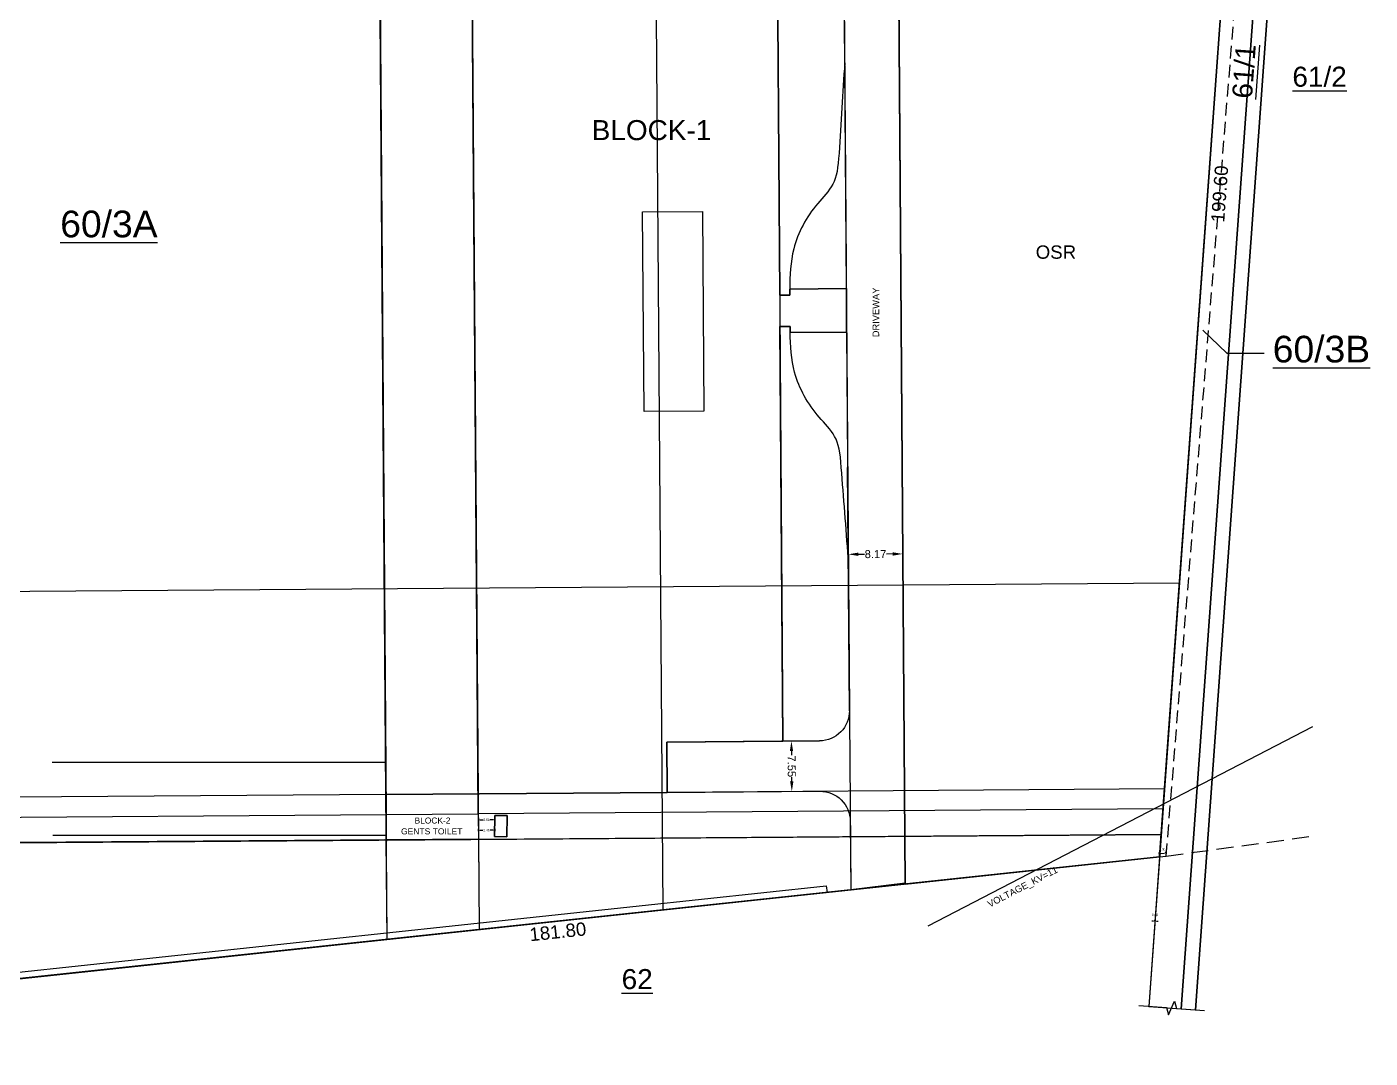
# Model space of a CAD drawing. Header units: metres. Extents: x 3715 to 4596, y 2418 to 2709.
# Drawn here: x 4394.8 to 4596.2, y 2434.9 to 2589.5 of the extents above; entities that cross this region are included whole.
import ezdxf

# ---------------------------------------------------------------- set-up
doc = ezdxf.new("R2010")
doc.units = ezdxf.units.M
doc.header["$MEASUREMENT"] = 0
doc.linetypes.add('HIDDEN', pattern=[9.525, 6.35, -3.175])
for name, color, linetype in [('BLK_1_INTERNAL_VEHICULAR_ACCESS', 7, 'Continuous'), ('BLK_1_LVL_0_BLDG_FOOT_PRINT', 1, 'Continuous'), ('BLK_1_LVL_0_FRONT_SETBACK', 2, 'Continuous'), ('BLK_1_LVL_0_REAR_SETBACK', 11, 'Continuous'), ('BLK_1_LVL_0_SIDE_SETBACK1', 171, 'Continuous'), ('BLK_1_LVL_0_SIDE_SETBACK2', 102, 'Continuous'), ('BLK_2_INTERNAL_VEHICULAR_ACCESS', 7, 'Continuous'), ('BLK_2_LVL_0_BLDG_FOOT_PRINT', 1, 'Continuous'), ('BLK_2_LVL_0_FRONT_SETBACK', 2, 'Continuous'), ('BLK_2_LVL_0_REAR_SETBACK', 11, 'Continuous'), ('BLK_2_LVL_0_SIDE_SETBACK1', 171, 'Continuous'), ('BLK_2_LVL_0_SIDE_SETBACK2', 102, 'Continuous'), ('BLK_3_LVL_0_SIDE_SETBACK1', 171, 'Continuous'), ('BLK_4_LVL_0_SIDE_SETBACK1', 171, 'Continuous'), ('BLK_6_LVL_0_FRONT_SETBACK', 2, 'Continuous'), ('DIST_BETWEEN_BLK_6_BLK_2', 65, 'Continuous'), ('DISTANCE_BLK', 7, 'Continuous'), ('DRIVE_WAY', 7, 'Continuous'), ('OHEL_0', 17, 'Continuous'), ('OSR_DIST_FROM_ROAD', 7, 'Continuous'), ('OSR_PLAN', 7, 'Continuous'), ('PLOT_BOUNDARY', 70, 'Continuous'), ('RWH', 130, 'Continuous'), ('SEPTIC_TANK', 146, 'Continuous'), ('SEPTIC_TANK_1', 146, 'Continuous'), ('SURRENDER_ROAD_WIDTH', 2, 'Continuous'), ('VOLTAGE_0', 15, 'Continuous')]:
    doc.layers.add(name, color=color, linetype=linetype)
doc.styles.add('sheet - sub', font='arial.ttf', dxfattribs={"height": 48})
doc.styles.get("Standard").update_dxf_attribs({"font": 'arial.ttf'})
doc.linetypes.add('POWER', pattern='A,5,-0.2,[131,ltypeshp.shx,S=0.2,R=0,X=-0.2,Y=0],-0.4,[131,ltypeshp.shx,S=0.2,R=180,X=0.2,Y=0],-0.4,[131,ltypeshp.shx,S=0.2,R=0,X=-0.2,Y=0],-0.4,[131,ltypeshp.shx,S=0.2,R=180,X=0.2,Y=0],-0.4,[131,ltypeshp.shx,S=0.2,R=0,X=-0.2,Y=0],-0.4,[131,ltypeshp.shx,S=0.2,R=180,X=0.2,Y=0],-0.2', length=7.4)
doc.dimstyles.new('Copy of Standard road pattern', dxfattribs={"dimtxt": 1.2, "dimasz": 1.5, "dimexe": 0.18, "dimexo": 0.0625, "dimgap": 0.09, "dimtad": 0, "dimzin": 0, "dimdsep": 46, "dimtxsty": 'Standard', "dimcen": 0.09, "dimse1": 1, "dimse2": 1, "dimsd1": 1, "dimsd2": 1, "dimadec": 0, "dimazin": 0, "dimtfac": 1, "dimtofl": 0, "dimtmove": 2, "dimatfit": 3, "dimfxl": 0, "dimtolj": 1, "dimtzin": 0, "dimarcsym": 0})
doc.dimstyles.new('outer dim', dxfattribs={"dimtxt": 2, "dimasz": 0.23, "dimexe": 0.18, "dimexo": 0.0625, "dimgap": 0.09, "dimtad": 0, "dimzin": 0, "dimdsep": 46, "dimtxsty": 'Standard', "dimcen": 0.09, "dimse1": 1, "dimse2": 1, "dimsd1": 1, "dimsd2": 1, "dimadec": 0, "dimazin": 0, "dimtfac": 1, "dimtofl": 0, "dimtmove": 2, "dimatfit": 3, "dimfxl": 0, "dimtolj": 1, "dimtzin": 0, "dimarcsym": 0})
doc.dimstyles.get("Standard").update_dxf_attribs({"dimtxt": 0.35, "dimasz": 0.23, "dimexe": 0.18, "dimexo": 0.0625, "dimgap": 0.09, "dimtad": 0, "dimtih": 1, "dimtoh": 1, "dimzin": 0, "dimdsep": 46, "dimtxsty": 'Standard', "dimcen": 0.09, "dimadec": 0, "dimazin": 0, "dimtfac": 1, "dimtofl": 0, "dimtmove": 2, "dimatfit": 3, "dimfxl": 0, "dimtolj": 1, "dimtzin": 0, "dimarcsym": 0})

# ---------------------------------------------------------------- blocks, each defined once
blk = doc.blocks.new('*D413')
at = {"layer": 'DIST_BETWEEN_BLK_6_BLK_2', "color": 0, "lineweight": -2}
for p, q in [((4323.61, 2466.71), (4385.25, 2467.16)), ((4448.48, 2467.62), (4386.84, 2467.17)), ((4448.71, 2467.62), (4448.72, 2467.44)), ((4323.38, 2466.71), (4323.38, 2466.53))]:
    blk.add_line(p, q, dxfattribs=at)
at = {"layer": 'DIST_BETWEEN_BLK_6_BLK_2', "color": 0}
for points in [[(4448.48, 2467.66), (4448.48, 2467.58), (4448.71, 2467.62)], [(4323.61, 2466.75), (4323.61, 2466.67), (4323.38, 2466.71)]]:
    blk.add_solid(points, dxfattribs=at)
at = {"layer": 'DIST_BETWEEN_BLK_6_BLK_2', "color": 0, "insert": (4386.05, 2467.17), "char_height": 0.35, "attachment_point": 5}
blk.add_mtext('\\A1;125.34', dxfattribs=at)
blk = doc.blocks.new('*D415')
at = {"color": 0, "insert": (4474.43, 2453.84), "char_height": 2, "attachment_point": 5, "rotation": 6.1009}
blk.add_mtext('\\A1;181.80', dxfattribs=at)
blk = doc.blocks.new('*D423')
at = {"color": 0, "insert": (4573.66, 2564.49), "char_height": 2, "attachment_point": 5, "rotation": 85.8635}
blk.add_mtext('\\A1;199.60', dxfattribs=at)
blk = doc.blocks.new('*D562')
at = {"layer": 'SEPTIC_TANK', "color": 0, "linetype": 'ByBlock', "lineweight": -2}
for p, q in [((4462.49, 2470.83), (4462.49, 2470.45)), ((4462.72, 2470.63), (4463.23, 2470.63)), ((4464.77, 2470.64), (4464.26, 2470.64)), ((4465, 2470.84), (4465, 2470.46))]:
    blk.add_line(p, q, dxfattribs=at)
at = {"layer": 'SEPTIC_TANK', "color": 0, "linetype": 'ByBlock'}
for points in [[(4462.72, 2470.67), (4462.72, 2470.59), (4462.49, 2470.63)], [(4464.77, 2470.68), (4464.77, 2470.6), (4465, 2470.64)]]:
    blk.add_solid(points, dxfattribs=at)
at = {"layer": 'SEPTIC_TANK', "color": 0, "linetype": 'ByBlock', "insert": (4463.74, 2470.63), "char_height": 0.35, "attachment_point": 5}
blk.add_mtext('\\A1;2.51', dxfattribs=at)
blk = doc.blocks.new('*D563')
at = {"layer": 'SEPTIC_TANK', "color": 0, "lineweight": -2}
for p, q in [((4462.5, 2469.28), (4462.5, 2468.9)), ((4462.73, 2469.08), (4463.19, 2469.08)), ((4464.74, 2469.09), (4464.28, 2469.09)), ((4464.97, 2469.29), (4464.97, 2468.91))]:
    blk.add_line(p, q, dxfattribs=at)
at = {"layer": 'SEPTIC_TANK', "color": 0}
for points in [[(4462.73, 2469.12), (4462.73, 2469.04), (4462.5, 2469.08)], [(4464.74, 2469.13), (4464.74, 2469.05), (4464.97, 2469.09)]]:
    blk.add_solid(points, dxfattribs=at)
at = {"layer": 'SEPTIC_TANK', "color": 0, "insert": (4463.73, 2469.08), "char_height": 0.35, "attachment_point": 5}
blk.add_mtext('\\A1;2.46', dxfattribs=at)
blk = doc.blocks.new('*D572')
at = {"layer": 'OSR_DIST_FROM_ROAD', "color": 0, "lineweight": -2}
for p, q in [((4563.72, 2455.44), (4563.49, 2455.44)), ((4563.95, 2455.44), (4563.95, 2455.62)), ((4563.95, 2455.44), (4563.95, 2455.62)), ((4564.18, 2455.44), (4564.41, 2455.44))]:
    blk.add_line(p, q, dxfattribs=at)
at = {"layer": 'OSR_DIST_FROM_ROAD', "color": 0}
for points in [[(4563.72, 2455.48), (4563.72, 2455.4), (4563.95, 2455.44)], [(4564.18, 2455.48), (4564.18, 2455.4), (4563.95, 2455.44)]]:
    blk.add_solid(points, dxfattribs=at)
at = {"layer": 'OSR_DIST_FROM_ROAD', "color": 0, "insert": (4563.95, 2456.38), "char_height": 0.35, "attachment_point": 5}
blk.add_mtext('\\A1;0.00', dxfattribs=at)
blk = doc.blocks.new('*D609')
at = {"layer": 'DRIVE_WAY', "color": 0, "lineweight": -2}
for p, q in [((4509.46, 2480.93), (4509.47, 2480.3)), ((4509.5, 2476.38), (4509.49, 2477))]:
    blk.add_line(p, q, dxfattribs=at)
at = {"layer": 'DRIVE_WAY', "color": 0}
for points in [[(4509.71, 2480.93), (4509.21, 2480.93), (4509.45, 2482.43)], [(4509.75, 2476.38), (4509.25, 2476.38), (4509.51, 2474.88)]]:
    blk.add_solid(points, dxfattribs=at)
at = {"layer": 'DRIVE_WAY', "color": 0, "insert": (4509.48, 2478.65), "char_height": 1.2, "attachment_point": 5, "rotation": 270.418}
blk.add_mtext('\\A1;7.55', dxfattribs=at)
blk = doc.blocks.new('*D610')
at = {"layer": 'DRIVE_WAY', "color": 0, "lineweight": -2}
for p, q in [((4519.47, 2510.45), (4520.41, 2510.46)), ((4524.64, 2510.49), (4523.71, 2510.48))]:
    blk.add_line(p, q, dxfattribs=at)
at = {"layer": 'DRIVE_WAY', "color": 0}
for points in [[(4519.47, 2510.7), (4519.48, 2510.2), (4517.97, 2510.44)], [(4524.64, 2510.74), (4524.64, 2510.24), (4526.14, 2510.5)]]:
    blk.add_solid(points, dxfattribs=at)
at = {"layer": 'DRIVE_WAY', "color": 0, "insert": (4522.06, 2510.47), "char_height": 1.2, "attachment_point": 5, "rotation": 0.4174}
blk.add_mtext('\\A1;8.17', dxfattribs=at)
blk = doc.blocks.new('*D679')
at = {"layer": 'SURRENDER_ROAD_WIDTH', "color": 0, "lineweight": -2}
for p, q in [((4564.62, 2465.37), (4564.57, 2465.74)), ((4564.82, 2465.59), (4565.36, 2465.65)), ((4565.61, 2465.47), (4565.57, 2465.85))]:
    blk.add_line(p, q, dxfattribs=at)
at = {"layer": 'SURRENDER_ROAD_WIDTH', "color": 0}
for points in [[(4564.82, 2465.63), (4564.83, 2465.55), (4564.59, 2465.56)], [(4565.36, 2465.68), (4565.36, 2465.61), (4565.59, 2465.67)]]:
    blk.add_solid(points, dxfattribs=at)
at = {"layer": 'SURRENDER_ROAD_WIDTH', "color": 0, "insert": (4565.03, 2466.2), "char_height": 0.35, "attachment_point": 5}
blk.add_mtext('\\A1;1.00', dxfattribs=at)

msp = doc.modelspace()

# ---------------------------------------------------------------- linework, layer by layer
for p, q in [((4581.48265, 2697.88292), (4563.02407, 2442.65331)), ((4588.46408, 2697.37348), (4570.00584, 2442.14838)), ((4588.46408, 2697.37348), (4571.73209, 2466.01758)), ((4526.50259, 2461.00176), (4525.32866, 2622.15881)), ((4518.14504, 2486.99242), (4517.87919, 2523.46872)), ((4508.18195, 2482.41939), (4513.67635, 2482.45973)), ((4490.83411, 2474.74117), (4513.73306, 2474.90825)), ((4383.87557, 2445.75707), (4564.64591, 2465.07871))]:
    msp.add_line(p, q)
at = {"ltscale": 0.1}
for p, q in [((4570.00584, 2442.14838), (4588.46408, 2697.37348)), ((4564.64591, 2465.07871), (4563.02407, 2442.65331)), ((4571.73209, 2466.01758), (4570.00584, 2442.14838))]:
    msp.add_line(p, q, dxfattribs=at)
at = {"linetype": 'HIDDEN', "ltscale": 0.3}
msp.add_line((4565.64024, 2465.18499), (4581.68007, 2664.17585), dxfattribs=at)
at = {"linetype": 'HIDDEN', "ltscale": 0.4}
msp.add_line((4565.64024, 2465.18499), (4588.03207, 2468.24537), dxfattribs=at)
at = {"linetype": 'HIDDEN', "ltscale": 4}
msp.add_line((4564.64591, 2465.07871), (4565.64024, 2465.18499), dxfattribs=at)
at = {"ltscale": 0.1}
for points in [[(4447.61843, 2618.64029), (4489.78398, 2618.94734), (4489.83897, 2611.39588), (4507.24184, 2611.52259), (4508.18195, 2482.41935), (4490.77912, 2482.29263), (4490.83411, 2474.74117), (4448.66852, 2474.43411), (4447.61843, 2618.64029)], [(4496.10306, 2561.87517), (4496.32134, 2531.8993), (4487.35158, 2531.83398), (4487.1333, 2561.80985)], [(4448.68621, 2471.4325), (4462.48585, 2471.53298), (4462.51359, 2467.72308), (4448.71396, 2467.6226)]]:
    msp.add_lwpolyline(points, close=True, dxfattribs=at)
at = {"ltscale": 0.1, "elevation": 0}
msp.add_lwpolyline([(4507.72915, 2544.61185), (4509.24122, 2544.62286), (4509.24784, 2543.71395), (4517.73125, 2543.77572), (4517.68382, 2550.28901), (4509.20041, 2550.22723), (4509.20702, 2549.31917), (4507.69496, 2549.30815)], dxfattribs=at)
at = {"ltscale": 0.1}
msp.add_lwpolyline([(4571.15086, 2544.07769), (4574.71419, 2540.59155), (4580.34051, 2540.59155)], dxfattribs=at)
at = {"color": 7, "ltscale": 300}
msp.add_lwpolyline([(4464.93295, 2468.10605), (4464.99296, 2471.28854), (4466.85004, 2471.26393), (4466.79003, 2468.08144)], close=True, dxfattribs=at)
at = {"linetype": 'Continuous', "ltscale": 0.1}
msp.add_lwpolyline([(4561.52798, 2442.76151), (4565.69446, 2442.46019), (4565.99416, 2441.40552), (4566.89084, 2443.40666), (4567.19055, 2442.35199), (4571.35703, 2442.05066)], dxfattribs=at)
for points, knots in [([(4517.43725, 2584.14986, 0), (4517.15318, 2579.63753, 0), (4516.8691, 2575.12519, 0), (4516.58503, 2570.61285, 0), (4516.58503, 2570.61285, 0), (4516.58503, 2570.61284, 0), (4516.58503, 2570.61284, 0), (4516.44312, 2568.35866), (4516.04697, 2565.81795), (4512.31409, 2562.14467), (4509.40625, 2556.86597), (4509.21911, 2552.22922), (4509.2004, 2550.22886, 0)], [-281.568352488, -281.568352488, -281.568352488, -281.568352488, 25.493665939, 25.493665939, 25.493665939, 25.493908547, 25.493908547, 25.493908547, 178.889328702, 324.203009861, 627.84111693, 868.366097295, 868.366097295, 868.366097295, 868.366097295]), ([(4517.97763, 2509.94089, 0), (4517.62788, 2514.44862, 0), (4517.27812, 2518.95634, 0), (4516.92836, 2523.46407, 0), (4516.92836, 2523.46407, 0), (4516.92836, 2523.46407, 0), (4516.92836, 2523.46408, 0), (4516.75364, 2525.71595), (4516.32054, 2528.25063), (4512.53455, 2531.86915), (4509.55015, 2537.10494), (4509.2955, 2541.73848), (4509.24766, 2543.73836, 0)], [-281.568547568, -281.568547568, -281.568547568, -281.568547568, 25.493665939, 25.493665939, 25.493665939, 25.493908547, 25.493908547, 25.493908547, 178.889328702, 324.203009861, 627.84111693, 868.366097295, 868.366097295, 868.366097295, 868.366097295])]:
    msp.add_open_spline(points, degree=3, knots=knots)
msp.add_open_spline([(4517.87919, 2523.46872), (4517.87912, 2523.46958), (4517.87905, 2523.47045), (4517.87899, 2523.47132)], degree=3)
at = {"layer": 'BLK_1_INTERNAL_VEHICULAR_ACCESS', "color": 161}
msp.add_lwpolyline([(4448.62972, 2479.21595), (4398.62972, 2479.21595)], dxfattribs=at)
at = {"layer": 'BLK_1_LVL_0_BLDG_FOOT_PRINT'}
msp.add_lwpolyline([(4507.72907, 2544.61185), (4508.18195, 2482.41935), (4490.77912, 2482.29263), (4490.83411, 2474.74117), (4448.66852, 2474.43411), (4447.61843, 2618.64029), (4489.78398, 2618.94734), (4489.83897, 2611.39588), (4507.24184, 2611.52259), (4507.69487, 2549.30815), (4509.20702, 2549.31917), (4509.20041, 2550.22723), (4517.68382, 2550.28901), (4517.73125, 2543.77572), (4509.24784, 2543.71395), (4509.24122, 2544.62286)], close=True, dxfattribs=at)
at = {"layer": 'BLK_1_LVL_0_FRONT_SETBACK'}
msp.add_lwpolyline([(4489.78398, 2618.94734), (4575.81922, 2619.57383), (4565.38397, 2475.28402), (4490.83411, 2474.74117), (4490.77912, 2482.29263), (4508.18195, 2482.41935), (4507.72915, 2544.61185), (4509.24122, 2544.62286), (4509.24784, 2543.71395), (4517.73125, 2543.77572), (4517.68382, 2550.28901), (4509.20041, 2550.22723), (4509.20702, 2549.31917), (4507.69496, 2549.30815), (4507.24184, 2611.52259), (4489.83897, 2611.39588), (4489.78398, 2618.94734)], close=True, dxfattribs=at)
at = {"layer": 'BLK_1_LVL_0_REAR_SETBACK', "color": 11}
msp.add_lwpolyline([(4447.61843, 2618.64029), (4448.66852, 2474.43411), (4240.19838, 2472.91606), (4234.18916, 2593.4724), (4231.39881, 2617.06581), (4447.61843, 2618.64029)], close=True, dxfattribs=at)
at = {"layer": 'BLK_1_LVL_0_SIDE_SETBACK1'}
msp.add_lwpolyline([(4448.66852, 2474.43411), (4490.83411, 2474.74117), (4490.77912, 2482.29263), (4508.18195, 2482.41935), (4507.72915, 2544.61185), (4509.24122, 2544.62286), (4509.24784, 2543.71395), (4517.73125, 2543.77572), (4518.34035, 2460.12934), (4448.82679, 2452.69938), (4448.66852, 2474.43411)], close=True, dxfattribs=at)
at = {"layer": 'BLK_1_LVL_0_SIDE_SETBACK2'}
msp.add_lwpolyline([(4517.68382, 2550.28901), (4516.85757, 2663.75534), (4514.64502, 2663.74099), (4447.29983, 2662.44494), (4447.61843, 2618.64029), (4489.78398, 2618.94734), (4489.83897, 2611.39588), (4507.24184, 2611.52259), (4507.69506, 2549.30815), (4509.20702, 2549.31916), (4509.20041, 2550.22723), (4517.68382, 2550.28901)], close=True, dxfattribs=at)
at = {"layer": 'BLK_2_INTERNAL_VEHICULAR_ACCESS', "color": 161}
msp.add_lwpolyline([(4448.71343, 2468.27196), (4398.70009, 2468.27196)], dxfattribs=at)
at = {"layer": 'BLK_2_LVL_0_BLDG_FOOT_PRINT'}
msp.add_lwpolyline([(4448.68621, 2471.4325), (4462.48585, 2471.53298), (4462.51359, 2467.72308), (4448.71396, 2467.6226)], close=True, dxfattribs=at)
at = {"layer": 'BLK_2_LVL_0_FRONT_SETBACK'}
msp.add_lwpolyline([(4462.51359, 2467.72308), (4564.89107, 2468.46858), (4565.16677, 2472.28069), (4462.48585, 2471.53298), (4462.51359, 2467.72308)], close=True, dxfattribs=at)
at = {"layer": 'BLK_2_LVL_0_REAR_SETBACK', "color": 11}
msp.add_lwpolyline([(4448.68621, 2471.4325), (4448.71396, 2467.6226), (4249.63631, 2466.17294), (4243.38469, 2469.93751), (4448.68621, 2471.4325)], close=True, dxfattribs=at)
at = {"layer": 'BLK_2_LVL_0_SIDE_SETBACK1'}
msp.add_lwpolyline([(4448.71396, 2467.6226), (4462.51359, 2467.72308), (4462.61226, 2454.17284), (4448.82263, 2452.69893), (4448.71396, 2467.6226)], close=True, dxfattribs=at)
at = {"layer": 'BLK_2_LVL_0_SIDE_SETBACK2'}
msp.add_lwpolyline([(4448.68621, 2471.4325), (4462.48585, 2471.53298), (4461.09827, 2662.71049), (4447.29983, 2662.44495)], close=True, dxfattribs=at)
at = {"layer": 'BLK_3_LVL_0_SIDE_SETBACK1'}
msp.add_lwpolyline([(4447.59695, 2621.64339), (4461.39658, 2621.74388), (4462.61642, 2454.17328), (4448.82679, 2452.69938), (4447.59695, 2621.64339)], close=True, dxfattribs=at)
at = {"layer": 'BLK_4_LVL_0_SIDE_SETBACK1'}
msp.add_lwpolyline([(4447.45333, 2641.24935), (4465.67334, 2641.38202), (4465.69949, 2637.79059), (4488.83955, 2637.9591), (4490.15642, 2457.1169), (4448.82632, 2452.69933), (4447.45333, 2641.24935)], close=True, dxfattribs=at)
at = {"layer": 'BLK_6_LVL_0_FRONT_SETBACK'}
msp.add_lwpolyline([(4326.25259, 2504.39267), (4567.61626, 2506.15026), (4564.88502, 2468.38497), (4323.37791, 2466.62634), (4323.2895, 2478.76722), (4326.43902, 2478.79015), (4326.38023, 2486.86393), (4328.20898, 2486.87725), (4328.14013, 2496.33223), (4326.31138, 2496.31891), (4326.25259, 2504.39267)], close=True, dxfattribs=at)
at = {"layer": 'DISTANCE_BLK', "color": 238}
for points in [[(4507.72907, 2544.61185), (4508.18195, 2482.41935), (4490.77912, 2482.29263), (4490.83411, 2474.74117), (4448.66852, 2474.43411), (4447.61843, 2618.64029), (4489.78398, 2618.94734), (4489.83897, 2611.39588), (4507.24184, 2611.52259), (4507.69487, 2549.30815), (4509.20702, 2549.31917), (4509.20041, 2550.22723), (4517.68382, 2550.28901), (4517.73125, 2543.77572), (4509.24784, 2543.71395), (4509.24122, 2544.62286)], [(4448.68621, 2471.4325), (4462.48585, 2471.53298), (4462.51359, 2467.72308), (4448.71396, 2467.6226)]]:
    msp.add_lwpolyline(points, close=True, dxfattribs=at)
at = {"layer": 'DRIVE_WAY', "color": 255}
msp.add_lwpolyline([(4350.67456, 2627.51502), (4511.67683, 2628.68726, -0.416347657), (4516.20959, 2624.18738), (4516.20959, 2623.60711, -0.412082391), (4511.74236, 2619.10723), (4489.78398, 2618.94734), (4489.83899, 2611.39374), (4489.83899, 2611.39374), (4512.77028, 2611.56306, -0.416401659), (4517.27016, 2607.09583), (4518.14504, 2486.99242, -0.414315414), (4513.67635, 2482.45973), (4490.77914, 2482.29049), (4490.83411, 2474.74117), (4513.73306, 2474.90825, -0.414214976), (4518.26571, 2470.44111), (4518.34039, 2460.179), (4526.50142, 2461.16221), (4525.32866, 2622.15881, -0.414214284), (4529.79578, 2626.69147), (4576.28549, 2627.03), (4576.84406, 2636.16192), (4350.62358, 2634.51483, -0.41421327)], format="xyb", dxfattribs=at)
at = {"layer": 'OHEL_0', "linetype": 'POWER'}
msp.add_line((4587.54526, 2484.56664), (4529.90872, 2454.67939), dxfattribs=at)
at = {"layer": 'OSR_PLAN', "color": 7}
msp.add_lwpolyline([(4526.50259, 2461.00176), (4564.64591, 2465.07871), (4576.3585, 2627.03053), (4529.79578, 2626.69147, 0.414214284), (4525.32866, 2622.15881), (4526.50259, 2461.00176)], format="xyb", close=True, dxfattribs=at)
at = {"layer": 'PLOT_BOUNDARY', "ltscale": 400}
msp.add_lwpolyline([(4301.59039, 2434.88745), (4240.25285, 2471.82343), (4234.18916, 2593.4724), (4227.07171, 2653.65298), (4347.67594, 2660.5277), (4514.64502, 2663.74099), (4579.04366, 2664.15875), (4564.64591, 2465.07871), (4383.87557, 2445.75707), (4301.59039, 2434.88746)], close=True, dxfattribs=at)
at = {"layer": 'RWH', "ltscale": 400}
msp.add_lwpolyline([(4514.78566, 2459.74939), (4383.87557, 2445.75707), (4301.59038, 2434.88745), (4240.25285, 2471.82343), (4234.18916, 2593.4724), (4227.07171, 2653.65298), (4347.67594, 2660.5277), (4514.64502, 2663.74099), (4575.64483, 2664.1367), (4575.65131, 2663.13672), (4514.65788, 2662.74105), (4347.71403, 2659.52825), (4228.18961, 2652.71508), (4235.18623, 2593.55611), (4241.22509, 2472.40528), (4301.8064, 2435.92468), (4383.75693, 2446.75008), (4514.67938, 2460.74373), (4514.78566, 2459.74939)], close=True, dxfattribs=at)
at = {"layer": 'SEPTIC_TANK_1', "linetype": 'ByBlock'}
msp.add_lwpolyline([(4464.99296, 2471.28854), (4464.93295, 2468.10605), (4466.79003, 2468.08144), (4466.85004, 2471.26393)], close=True, dxfattribs=at)
at = {"layer": 'SURRENDER_ROAD_WIDTH'}
for points in [[(4563.02407, 2442.65331), (4570.00584, 2442.14838), (4588.46408, 2697.37348), (4581.48265, 2697.88292), (4563.02407, 2442.65331)], [(4586.32153, 2697.52843), (4567.86328, 2442.30333)]]:
    msp.add_lwpolyline(points, close=True, dxfattribs=at)

# ---------------------------------------------------------------- texts
at = {"ltscale": 0.1, "insert": (4575.49383, 2578.9258), "char_height": 3, "attachment_point": 1, "rotation": 85.8264674}
msp.add_mtext_dynamic_manual_height_columns('{\\L61/1}', width=21.8936767, gutter_width=1, heights=[4.55008], dxfattribs=at)
at = {"ltscale": 0.1, "attachment_point": 1}
for s, insert, char_height in [('{\\L61/2}', (4584.55372, 2583.56628), 3), ('{\\L60/3A}', (4399.83101, 2561.97838), 4), ('{\\L60/3B}', (4581.60821, 2543.21369), 4), ('{\\L62}', (4483.99696, 2448.24277), 3)]:
    msp.add_mtext_dynamic_manual_height_columns(s, width=21.8936767, gutter_width=1, heights=[4.55008], dxfattribs=dict(at, insert=insert, char_height=char_height))
at = {"attachment_point": 1}
for s, insert, char_height in [('BLOCK-1', (4479.50667, 2575.55625), 3), ('OSR', (4546.07496, 2556.76218), 2), ('BLOCK-2', (4452.95196, 2470.97115), 0.9)]:
    msp.add_mtext_dynamic_manual_height_columns(s, width=35.5827369, gutter_width=1, heights=[0], dxfattribs=dict(at, insert=insert, char_height=char_height))
at = {"insert": (4521.60929, 2542.99433), "char_height": 1, "attachment_point": 1, "rotation": 90}
msp.add_mtext_dynamic_manual_height_columns('DRIVEWAY', width=12.7930678, gutter_width=1, heights=[0], dxfattribs=at)
at = {"ltscale": 6, "insert": (4449.51847, 2469.35329), "char_height": 0.9118617, "width": 11.9202536, "attachment_point": 1, "style": 'sheet - sub'}
msp.add_mtext('{\\W3.972927; }GENTS TOILET', dxfattribs=at)
at = {"layer": 'VOLTAGE_0', "insert": (4538.71579, 2458.34472), "char_height": 1, "attachment_point": 1, "rotation": 27.4088601}
msp.add_mtext_dynamic_manual_height_columns('VOLTAGE_KV=11', width=38.1783718, gutter_width=1, heights=[0], dxfattribs=at)

# ---------------------------------------------------------------- dimensions: what is measured, and where the dimension line sits
for p1, distance, picture, middle in [((4579.04366, 2664.15875), 1.81669, '*D423', (4573.65675, 2564.48768)), ((4383.87557, 2445.75707), -1.59049, '*D415', (4474.42978, 2453.8364))]:
    dim = msp.add_aligned_dim(p1=p1, p2=(4564.64591, 2465.07871), distance=distance, dimstyle='outer dim')
    dim.commit()
    dim.dimension.update_dxf_attribs({"geometry": picture, "text_midpoint": middle})
at = {"layer": 'DIST_BETWEEN_BLK_6_BLK_2', "color": 65}
dim = msp.add_aligned_dim(p1=(4448.71396, 2467.6226), p2=(4323.3773, 2466.70991), distance=0, dimstyle='Standard', dxfattribs=at)
dim.commit()
dim.dimension.update_dxf_attribs({"geometry": '*D413', "text_midpoint": (4386.04563, 2467.16625)})
at = {"layer": 'DRIVE_WAY', "color": 255}
for p1, p2, distance, picture, middle in [((4517.98296, 2509.2421), (4526.15076, 2509.3016), 1.19653, '*D610', (4522.05814, 2510.46834)), ((4510.0348, 2482.433), (4510.0899, 2474.88167), -0.58351, '*D609', (4509.47885, 2478.65307))]:
    dim = msp.add_aligned_dim(p1=p1, p2=p2, distance=distance, dimstyle='Copy of Standard road pattern', override={"dimsd1": 0, "dimsd2": 0}, dxfattribs=at)
    dim.commit()
    dim.dimension.update_dxf_attribs({"geometry": picture, "text_midpoint": middle})
at = {"layer": 'OSR_DIST_FROM_ROAD'}
dim = msp.add_linear_dim(base=(4563.9490358237, 2455.4429594482), p1=(4563.9490358237, 2455.4429594482), p2=(4563.9490358237, 2455.4429594482), dimstyle='Standard', dxfattribs=at)
dim.commit()
dim.dimension.update_dxf_attribs({"geometry": '*D572', "text_midpoint": (4563.9490358237, 2456.382761631)})
at = {"layer": 'SEPTIC_TANK', "color": 1, "linetype": 'ByBlock'}
dim = msp.add_aligned_dim(p1=(4464.99296, 2471.28854), p2=(4462.48772, 2471.27638), distance=0.64988, dimstyle='Standard', dxfattribs=at)
dim.commit()
dim.dimension.update_dxf_attribs({"geometry": '*D562', "text_midpoint": (4463.74349, 2470.63259)})
at = {"layer": 'SEPTIC_TANK', "color": 2}
dim = msp.add_aligned_dim(p1=(4464.96296, 2469.6973), p2=(4462.49931, 2469.68442), distance=0.60634, dimstyle='Standard', dxfattribs=at)
dim.commit()
dim.dimension.update_dxf_attribs({"geometry": '*D563', "text_midpoint": (4463.7343, 2469.08453)})
at = {"layer": 'SURRENDER_ROAD_WIDTH', "color": 2}
dim = msp.add_aligned_dim(p1=(4564.64591, 2465.07871), p2=(4565.64024, 2465.18499), distance=0.4884, dimstyle='Standard', dxfattribs=at)
dim.commit()
dim.dimension.update_dxf_attribs({"geometry": '*D679', "text_midpoint": (4565.02927, 2466.19658)})

doc.saveas('drawing.dxf')
